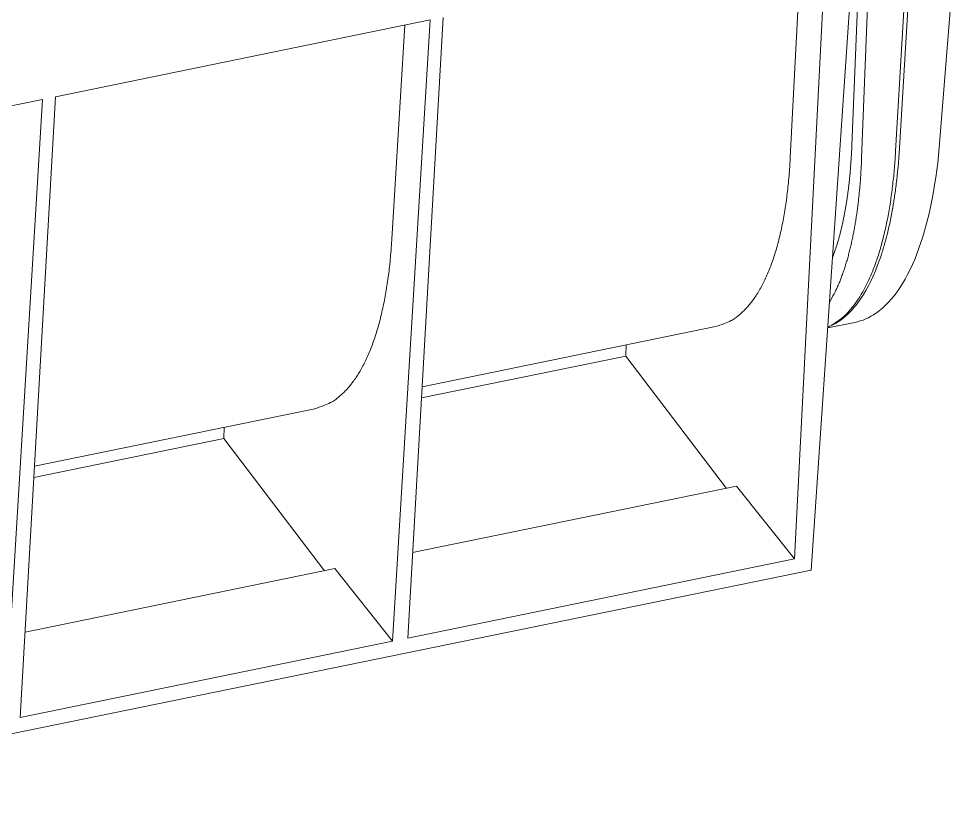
# Model space of a CAD drawing. Header units: millimetres. Extents: x 4267 to 8467, y 166 to 3136.
# Drawn here: x 5481.6 to 5602.8, y 1902.8 to 2004.6 of the extents above; entities that cross this region are included whole.
import ezdxf

# ---------------------------------------------------------------- set-up
doc = ezdxf.new("R2010")
doc.units = ezdxf.units.MM

msp = doc.modelspace()

# ---------------------------------------------------------------- linework, layer by layer
at = {"linetype": 'Continuous', "lineweight": 5}
for p, q in [((5592.1, 2016.09, 326.37), (5590.92, 1986.48, 326.37)), ((5586.33, 2014.9, 326.37), (5582.21, 1934.52, 326.37)), ((5584.37, 1933.07, 326.37), (5590.03, 2015.66, 326.37)), ((5589.66, 1988.19, 326.37), (5590.75, 2015.81, 326.37)), ((5583.08, 2014.24, 326.37), (5581.67, 1986.56, 326.37)), ((5601.08, 1988.9, 326.37), (5602.81, 2011.02, 326.37)), ((5595.83, 1987.83, 326.37), (5597.08, 2008.83, 326.37)), ((5596.5, 2007.2, 326.37), (5595.33, 1987.39, 326.37)), ((5486.37, 1994.45, 326.37), (5534.97, 2004.4, 326.37)), ((5534.97, 2004.4, 326.37), (5530.07, 1923.85, 326.37)), ((5532.05, 1924.26, 326.37), (5536.65, 2004.74, 326.37)), ((5531.68, 2003.72, 326.37), (5530, 1975.99, 326.37)), ((5481.77, 1913.97, 326.37), (5486.37, 1994.45, 326.37)), ((5436.1, 1984.16, 326.37), (5484.69, 1994.11, 326.37)), ((5484.69, 1994.11, 326.37), (5479.8, 1913.57, 326.37)), ((5586.52, 1964.48, 326.37), (5590.03, 1965.19, 326.37)), ((5533.91, 1956.85, 326.37), (5571.96, 1964.64, 326.37)), ((5560.4, 1962.27, 326.37), (5560.34, 1960.81, 326.37)), ((5560.34, 1960.81, 326.37), (5533.83, 1955.39, 326.37)), ((5573.39, 1943.67, 326.37), (5560.34, 1960.81, 326.37)), ((5483.64, 1946.56, 326.37), (5519.98, 1954, 326.37)), ((5508.25, 1951.6, 326.37), (5508.19, 1950.14, 326.37)), ((5508.19, 1950.14, 326.37), (5483.55, 1945.1, 326.37)), ((5521.24, 1932.99, 326.37), (5508.19, 1950.14, 326.37)), ((5574.71, 1943.94, 326.37), (5532.68, 1935.34, 326.37)), ((5574.71, 1943.94, 326.37), (5582.21, 1934.52, 326.37)), ((5582.21, 1934.52, 326.37), (5532.05, 1924.26, 326.37)), ((5175.83, 1849.48, 326.37), (5584.37, 1933.07, 326.37)), ((5522.58, 1933.27, 326.37), (5482.41, 1925.05, 326.37)), ((5530.07, 1923.85, 326.37), (5522.58, 1933.27, 326.37)), ((5530.07, 1923.85, 326.37), (5481.77, 1913.97, 326.37))]:
    msp.add_line(p, q, dxfattribs=at)
for points in [[(5589.66, 1988.19), (5589.64, 1987.7, -0.001646), (5589.61, 1987.21, -0.001608), (5589.58, 1986.71, -0.001621), (5589.55, 1986.21, -0.001695), (5589.52, 1985.72, -0.001749), (5589.48, 1985.22, -0.001801), (5589.44, 1984.71, -0.001851), (5589.39, 1984.21, -0.001916), (5589.34, 1983.71, -0.001974), (5589.29, 1983.21, -0.002044), (5589.23, 1982.71, -0.002108), (5589.17, 1982.2, -0.002185), (5589.1, 1981.7, -0.002259), (5589.03, 1981.2, -0.002352), (5588.95, 1980.7, -0.002426), (5588.87, 1980.2, -0.002503), (5588.78, 1979.71, -0.002622), (5588.69, 1979.21, -0.002799), (5588.59, 1978.72, -0.002808), (5588.49, 1978.23, -0.0027), (5588.39, 1977.75, -0.003149), (5588.27, 1977.26, -0.004018), (5588.15, 1976.76, -0.00309), (5588.03, 1976.3, -0.000865), (5587.92, 1975.89, -0.004784), (5587.76, 1975.37, -0.009023), (5587.5, 1974.58, -0.004566), (5587.14, 1973.56, -0.002416)], [(5595.33, 1987.39), (5595.26, 1986.3, -0.003457), (5595.18, 1985.22, -0.003466), (5595.08, 1984.16, -0.003563), (5594.96, 1983.1, -0.003778), (5594.83, 1982.06, -0.003974), (5594.69, 1981.03, -0.004169), (5594.53, 1980.01, -0.004379), (5594.35, 1979.02, -0.004625), (5594.16, 1978.04, -0.004884), (5593.95, 1977.08, -0.005173), (5593.72, 1976.15, -0.005482), (5593.48, 1975.24, -0.005824), (5593.23, 1974.35, -0.006204), (5592.95, 1973.49, -0.006632), (5592.66, 1972.66, -0.007071), (5592.36, 1971.86, -0.007522), (5592.03, 1971.1, -0.008139), (5591.7, 1970.36, -0.00893), (5591.34, 1969.66, -0.009345), (5590.97, 1968.99, -0.009359), (5590.59, 1968.37, -0.011114), (5590.19, 1967.78, -0.014416), (5589.76, 1967.22, -0.011909), (5589.35, 1966.72, -0.004271), (5588.97, 1966.28, -0.018307), (5588.46, 1965.82, -0.036042), (5587.63, 1965.23, -0.019517), (5586.52, 1964.54, -0.010721)], [(5581.67, 1986.56), (5581.6, 1985.37, -0.004112), (5581.51, 1984.2, -0.004194), (5581.4, 1983.04, -0.004347), (5581.27, 1981.91, -0.004605), (5581.13, 1980.8, -0.004861), (5580.96, 1979.71, -0.005118), (5580.78, 1978.65, -0.005404), (5580.58, 1977.61, -0.005727), (5580.36, 1976.61, -0.006081), (5580.12, 1975.64, -0.006465), (5579.86, 1974.7, -0.006893), (5579.58, 1973.79, -0.007352), (5579.28, 1972.92, -0.007878), (5578.97, 1972.09, -0.008449), (5578.64, 1971.3, -0.009063), (5578.29, 1970.54, -0.009673), (5577.92, 1969.83, -0.010505), (5577.54, 1969.16, -0.011516), (5577.14, 1968.54, -0.012112), (5576.73, 1967.96, -0.012173), (5576.31, 1967.42, -0.014321), (5575.87, 1966.93, -0.018266), (5575.4, 1966.48, -0.015197), (5574.95, 1966.08, -0.005941), (5574.54, 1965.75, -0.022553), (5573.99, 1965.42, -0.042541), (5573.12, 1965.05, -0.022453), (5571.96, 1964.64, -0.012247)], [(5590.92, 1986.48), (5590.9, 1985.83, -0.002082), (5590.86, 1985.18, -0.002023), (5590.82, 1984.52, -0.002045), (5590.78, 1983.86, -0.002163), (5590.73, 1983.19, -0.002251), (5590.67, 1982.53, -0.002336), (5590.6, 1981.87, -0.00242), (5590.53, 1981.2, -0.002529), (5590.46, 1980.54, -0.00263), (5590.37, 1979.87, -0.002751), (5590.28, 1979.21, -0.002865), (5590.18, 1978.54, -0.003003), (5590.07, 1977.88, -0.003139), (5589.95, 1977.23, -0.003308), (5589.83, 1976.57, -0.003453), (5589.7, 1975.92, -0.003609), (5589.55, 1975.28, -0.003833), (5589.4, 1974.64, -0.004155), (5589.24, 1974, -0.004225), (5589.07, 1973.38, -0.004113), (5588.89, 1972.77, -0.004885), (5588.69, 1972.15, -0.006377), (5588.48, 1971.54, -0.004969), (5588.27, 1970.97, -0.001339), (5588.08, 1970.46, -0.007905), (5587.81, 1969.83, -0.015502), (5587.36, 1968.91, -0.008051), (5586.74, 1967.74, -0.004292)], [(5530, 1975.99), (5529.91, 1974.79, -0.004145), (5529.81, 1973.62, -0.004226), (5529.69, 1972.46, -0.004378), (5529.56, 1971.33, -0.004635), (5529.4, 1970.21, -0.004891), (5529.22, 1969.12, -0.005146), (5529.03, 1968.06, -0.005432), (5528.81, 1967.02, -0.005752), (5528.58, 1966.01, -0.006104), (5528.33, 1965.04, -0.006484), (5528.06, 1964.1, -0.006908), (5527.77, 1963.19, -0.007362), (5527.46, 1962.32, -0.007881), (5527.13, 1961.48, -0.008445), (5526.79, 1960.69, -0.009048), (5526.43, 1959.93, -0.009647), (5526.06, 1959.22, -0.010465), (5525.66, 1958.55, -0.011458), (5525.26, 1957.92, -0.012034), (5524.83, 1957.34, -0.01208), (5524.4, 1956.8, -0.014193), (5523.95, 1956.3, -0.018077), (5523.47, 1955.85, -0.015018), (5523.02, 1955.46, -0.005867), (5522.6, 1955.12, -0.022259), (5522.04, 1954.79, -0.041926), (5521.16, 1954.41, -0.022122), (5519.98, 1954, -0.012069)]]:
    msp.add_lwpolyline(points, format="xyb", dxfattribs=at)
for points, knots in [([(5590.03, 1965.19, 326.37), (5591, 1965.39, 326.37), (5594.29, 1966.82, 326.37), (5596.94, 1970.82, 326.37), (5599.72, 1978.61, 326.37), (5600.65, 1983.42, 326.37), (5601.08, 1988.9, 326.37)], [20.290671, 20.290671, 20.290671, 20.290671, 21.720402, 25.368396, 25.368396, 28.848827, 28.848827, 28.848827, 28.848827]), ([(5586.53, 1964.57, 326.37), (5587.02, 1964.77, 326.37), (5587.51, 1965.02, 326.37), (5587.99, 1965.34, 326.37), (5587.99, 1965.35, 326.37), (5588, 1965.35, 326.37), (5588.01, 1965.36, 326.37), (5588.04, 1965.38, 326.37), (5588.09, 1965.41, 326.37), (5588.2, 1965.49, 326.37), (5588.41, 1965.65, 326.37), (5588.59, 1965.79, 326.37), (5588.95, 1966.09, 326.37), (5589.19, 1966.32, 326.37), (5589.89, 1967.05, 326.37), (5590.36, 1967.62, 326.37), (5591.71, 1969.6, 326.37), (5592.55, 1971.28, 326.37), (5593.28, 1973.39, 326.37), (5593.28, 1973.39, 326.37), (5593.3, 1973.44, 326.37), (5593.34, 1973.55, 326.37), (5593.38, 1973.66, 326.37), (5593.43, 1973.82, 326.37), (5593.47, 1973.94, 326.37), (5593.58, 1974.28, 326.37), (5593.65, 1974.51, 326.37), (5593.87, 1975.24, 326.37), (5594.02, 1975.76, 326.37), (5594.44, 1977.39, 326.37), (5594.7, 1978.59, 326.37), (5594.94, 1979.94, 326.37), (5594.94, 1979.94, 326.37), (5594.94, 1979.96, 326.37), (5594.95, 1980.02, 326.37), (5594.97, 1980.13, 326.37), (5595, 1980.33, 326.37), (5595.03, 1980.51, 326.37), (5595.09, 1980.87, 326.37), (5595.13, 1981.13, 326.37), (5595.26, 1981.94, 326.37), (5595.34, 1982.53, 326.37), (5595.58, 1984.49, 326.37), (5595.72, 1986.02, 326.37), (5595.83, 1987.83, 326.37)], [0.7234956, 0.7234956, 0.7234956, 0.7234956, 0.75, 0.75, 0.7502441, 0.7502441, 0.7504883, 0.7509766, 0.7519531, 0.7539062, 0.7578125, 0.765625, 0.765625, 0.78125, 0.78125, 0.8125, 0.8125, 0.875, 0.875, 0.8751221, 0.8751221, 0.8769531, 0.8789062, 0.8789062, 0.8828125, 0.8828125, 0.890625, 0.890625, 0.90625, 0.90625, 0.9375, 0.9375, 0.937561, 0.937561, 0.9384766, 0.9394531, 0.9414062, 0.9453125, 0.9453125, 0.953125, 0.953125, 0.96875, 0.96875, 1, 1, 1, 1])]:
    msp.add_open_spline(points, degree=3, knots=knots, dxfattribs=at)

doc.saveas('drawing.dxf')
